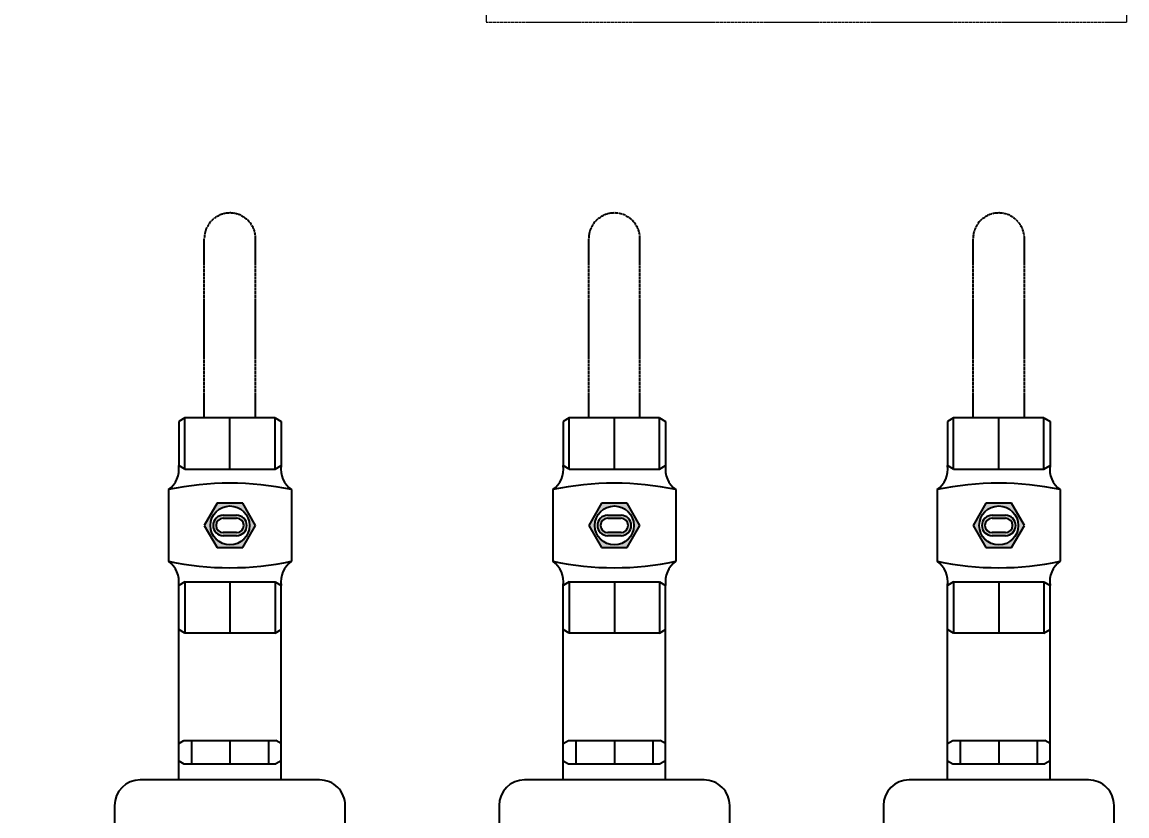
# Model space of a CAD drawing. Header units: millimetres. Extents: x -9013 to 516, y -36629 to 6082.
# Drawn here: x -4660.6 to -4229.5, y -15940.8 to -15630.9 of the extents above; entities that cross this region are included whole.
import ezdxf

# ---------------------------------------------------------------- set-up
doc = ezdxf.new("R2010")
doc.units = ezdxf.units.MM
doc.header["$LTSCALE"] = 0.05
doc.linetypes.add('CENTER', pattern=[50.8, 31.75, -6.35, 6.35, -6.35])
doc.linetypes.add('CENTER2', pattern=[28.575, 19.05, -3.175, 3.175, -3.175])
doc.layers.get('0').update_dxf_attribs({"lineweight": 18})
doc.layers.get('Defpoints').update_dxf_attribs({"color": 140, "lineweight": 18})
doc.layers.add('G-Anno-Std-Cntr', color=1, linetype='CENTER2', lineweight=18)
for name, color, linetype in [('HVAL___2CO', 7, 'Continuous'), ('HWAT__3CO', 1, 'Continuous'), ('HWAT___5CS', 3, 'CENTER2')]:
    doc.layers.add(name, color=color, linetype=linetype)
doc.styles.add('trebuchet_MS', font='trebuc.ttf')
doc.dimstyles.new('MGP', dxfattribs={"dimtxt": 2.5, "dimasz": 2.5, "dimexe": 1.25, "dimexo": 0.625, "dimtad": 1, "dimdec": 0, "dimtxsty": 'trebuchet_MS', "dimcen": 2.5, "dimclrt": 7, "dimadec": 0, "dimazin": 0, "dimtfac": 1, "dimtdec": 0, "dimtmove": 0, "dimatfit": 3, "dimfxl": 1.148294, "dimfxlon": 1, "dimarcsym": 2})

# ---------------------------------------------------------------- blocks, each defined once
blk = doc.blocks.new('gas meter 1')
at = {"layer": 'G-Anno-Std-Cntr'}
blk.add_lwpolyline([(-6480.2, 2746.98), (-6230.2, 2746.98), (-6230.2, 3196.98), (-6480.2, 3196.98)], close=True, dxfattribs=at)
blk = doc.blocks.new('*D466')
at = {"color": 0, "lineweight": -2, "transparency": 16777216}
for p, q in [((-4846.98, -15180.88), (-4974.81, -15180.88)), ((-4961.81, -15605.88), (-4961.81, -15205.88)), ((-4846.98, -15630.88), (-4974.81, -15630.88))]:
    blk.add_line(p, q, dxfattribs=at)
at = {"color": 0, "transparency": 16777216}
for points in [[(-4965.98, -15205.88), (-4957.65, -15205.88), (-4961.81, -15180.88)], [(-4965.98, -15605.88), (-4957.65, -15605.88), (-4961.81, -15630.88)]]:
    blk.add_solid(points, dxfattribs=at)
at = {"layer": 'Defpoints', "color": 0, "transparency": 16777216}
for p in [(-4961.81, -15180.88), (-4512.03, -15180.88), (-4512.03, -15630.88)]:
    blk.add_point(p, dxfattribs=at)
at = {"color": 7, "transparency": 16777216, "insert": (-4980.53, -15405.88), "char_height": 25, "attachment_point": 5, "rotation": 90, "style": 'trebuchet_MS'}
blk.add_mtext('450', dxfattribs=at)
blk = doc.blocks.new('*D475')
at = {"color": 0, "lineweight": -2, "transparency": 16777216}
for p, q in [((-4846.98, -15730.88), (-4974.81, -15730.88)), ((-4961.81, -16155.88), (-4961.81, -15755.88)), ((-4846.98, -16180.88), (-4974.81, -16180.88))]:
    blk.add_line(p, q, dxfattribs=at)
at = {"color": 0, "transparency": 16777216}
for points in [[(-4965.98, -15755.88), (-4957.65, -15755.88), (-4961.81, -15730.88)], [(-4965.98, -16155.88), (-4957.65, -16155.88), (-4961.81, -16180.88)]]:
    blk.add_solid(points, dxfattribs=at)
at = {"layer": 'Defpoints', "color": 0, "transparency": 16777216}
for p in [(-4961.81, -15730.88), (-4512.03, -15730.88), (-4512.03, -16180.88)]:
    blk.add_point(p, dxfattribs=at)
at = {"color": 7, "transparency": 16777216, "insert": (-4980.53, -15955.88), "char_height": 25, "attachment_point": 5, "rotation": 90, "style": 'trebuchet_MS'}
blk.add_mtext('450', dxfattribs=at)
blk = doc.blocks.new('*D487')
at = {"color": 0, "lineweight": -2, "transparency": 16777216}
for p, q in [((-4846.98, -15630.88), (-4974.81, -15630.88)), ((-4961.81, -15655.88), (-4961.81, -15705.88)), ((-4846.98, -15730.88), (-4974.81, -15730.88))]:
    blk.add_line(p, q, dxfattribs=at)
at = {"color": 0, "transparency": 16777216}
for points in [[(-4965.98, -15655.88), (-4957.65, -15655.88), (-4961.81, -15630.88)], [(-4965.98, -15705.88), (-4957.65, -15705.88), (-4961.81, -15730.88)]]:
    blk.add_solid(points, dxfattribs=at)
at = {"layer": 'Defpoints', "color": 0, "transparency": 16777216}
for p in [(-4466.16, -15630.88), (-4961.81, -15730.88), (-4466.16, -15730.88)]:
    blk.add_point(p, dxfattribs=at)
at = {"color": 7, "transparency": 16777216, "insert": (-4980.53, -15680.88), "char_height": 25, "attachment_point": 5, "rotation": 90, "style": 'trebuchet_MS'}
blk.add_mtext('100', dxfattribs=at)
blk = doc.blocks.new('h-meter')
at = {"layer": 'HVAL___2CO'}
for p, q in [((-25.38, 45), (-105.38, 45)), ((-15.38, -35), (-15.38, 35)), ((-134.19, 20), (-135.38, 17.94)), ((-135.38, 17.94), (-135.38, -17.94)), ((-126.24, 20), (-134.19, 20)), ((-127.43, 20), (-126.24, 17.94)), ((-126.24, 17.94), (-126.24, -17.94)), ((-15.38, 20), (-1.19, 20)), ((-7.95, 20), (-9.14, 17.94)), ((-9.14, 17.94), (-9.14, -17.94)), ((-1.19, 20), (0, 17.94)), ((0, 17.94), (0, -17.94)), ((-135.38, 15), (-126.24, 15)), ((0, 15), (-9.14, 15)), ((-135.38, 0), (-126.24, 0)), ((0, 0), (-9.14, 0)), ((-135.38, -15), (-126.24, -15)), ((0, -15), (-9.14, -15)), ((-134.19, -20), (-135.38, -17.94)), ((-126.24, -20), (-134.19, -20)), ((-127.43, -20), (-126.24, -17.94)), ((-15.38, -20), (-1.19, -20)), ((-7.95, -20), (-9.14, -17.94)), ((-1.19, -20), (0, -17.94)), ((-105.38, -45), (-25.38, -45))]:
    blk.add_line(p, q, dxfattribs=at)
for centre, radius, start, end in [((-142.55, 54.81), 38.44, 295.1026, 345.2121), ((28.23, 0), 140.99, 161.3868, 198.6132), ((71.48, 0), 140.99, 161.3868, 198.6132), ((-25.38, 35), 10, 0, 90), ((-142.55, -54.81), 38.44, 14.7879, 64.8974), ((-25.38, -35), 10, 270, 0)]:
    blk.add_arc(centre, radius, start, end, dxfattribs=at)
blk = doc.blocks.new('water meter v')
at = {"layer": 'HVAL___2CO'}
h = blk.add_hatch(color=256, dxfattribs=at)
h.paths.add_polyline_path([(-5839.09, 3714.36), (-5829.09, 3714.36), (-5824.09, 3705.7), (-5829.09, 3697.04), (-5839.09, 3697.04), (-5844.09, 3705.7)])
h.paths.add_polyline_path([(-5834.09, 3698.1, 1), (-5834.09, 3713.3, 1)], flags=16)
h.paths.add_polyline_path([(-5836.69, 3701.7), (-5831.49, 3701.7, 1), (-5831.49, 3709.7), (-5836.69, 3709.7, 1)], flags=0)
h.paths.add_polyline_path([(-5836.69, 3702.9), (-5831.49, 3702.9, 1), (-5831.49, 3708.5), (-5836.69, 3708.5, 1)], flags=0)
h = blk.add_hatch(color=256, dxfattribs=at)
h.paths.add_polyline_path([(-5836.69, 3701.7, -1), (-5836.69, 3709.7), (-5831.49, 3709.7, -1), (-5831.49, 3701.7)])
h.paths.add_polyline_path([(-5831.49, 3702.9, 1), (-5831.49, 3708.5), (-5836.69, 3708.5, 1), (-5836.69, 3702.9)], flags=16)
for p, q in [((-5851.69, 3747.7), (-5854.09, 3746.31)), ((-5854.09, 3746.31), (-5854.09, 3729.08)), ((-5816.49, 3747.7), (-5851.69, 3747.7)), ((-5851.69, 3727.7), (-5851.69, 3747.7)), ((-5834.09, 3727.7), (-5834.09, 3747.7)), ((-5816.49, 3747.7), (-5814.09, 3746.31)), ((-5816.49, 3727.7), (-5816.49, 3747.7)), ((-5814.09, 3746.31), (-5814.09, 3729.08)), ((-5851.69, 3727.7), (-5854.09, 3729.08)), ((-5816.49, 3727.7), (-5814.09, 3729.08)), ((-5851.69, 3727.7), (-5816.49, 3727.7)), ((-5858.09, 3719.7), (-5858.09, 3691.7)), ((-5810.09, 3719.7), (-5810.09, 3691.7)), ((-5839.09, 3714.36), (-5844.09, 3705.7)), ((-5829.09, 3714.36), (-5839.09, 3714.36)), ((-5824.09, 3705.7), (-5829.09, 3714.36)), ((-5836.69, 3709.7), (-5831.49, 3709.7)), ((-5836.69, 3708.5), (-5831.49, 3708.5)), ((-5844.09, 3705.7), (-5839.09, 3697.04)), ((-5829.09, 3697.04), (-5824.09, 3705.7)), ((-5831.49, 3702.9), (-5836.69, 3702.9)), ((-5831.49, 3701.7), (-5836.69, 3701.7)), ((-5839.09, 3697.04), (-5829.09, 3697.04)), ((-5851.69, 3683.7), (-5854.09, 3682.31)), ((-5854.09, 3665.08), (-5854.09, 3682.31)), ((-5851.69, 3683.7), (-5851.69, 3663.7)), ((-5851.69, 3683.7), (-5816.49, 3683.7)), ((-5834.09, 3683.7), (-5834.09, 3663.7)), ((-5816.49, 3683.7), (-5816.49, 3663.7)), ((-5816.49, 3683.7), (-5814.09, 3682.31)), ((-5814.09, 3665.08), (-5814.09, 3682.31)), ((-5851.69, 3663.7), (-5854.09, 3665.08)), ((-5816.49, 3663.7), (-5814.09, 3665.08)), ((-5816.49, 3663.7), (-5851.69, 3663.7))]:
    blk.add_line(p, q, dxfattribs=at)
blk.add_circle((-5834.09, 3705.7), 7.6, dxfattribs=at)
for centre, radius, start, end in [((-5863.79, 3727.67), 9.8, 305.5591, 8.2752), ((-5804.39, 3727.67), 9.8, 171.7248, 234.4409), ((-5834.09, 3606.49), 115.72, 78.0304, 101.9696), ((-5836.69, 3705.7), 4, 90, 270), ((-5836.69, 3705.7), 4, 90, 270), ((-5836.69, 3705.7), 2.8, 90, 270), ((-5831.49, 3705.7), 4, 270, 90), ((-5831.49, 3705.7), 2.8, 270, 90), ((-5863.79, 3683.72), 9.8, 351.7248, 54.4409), ((-5834.09, 3804.9), 115.72, 258.0304, 281.9696), ((-5804.39, 3683.72), 9.8, 125.5591, 188.2752)]:
    blk.add_arc(centre, radius, start, end, dxfattribs=at)
at = {"layer": 'HWAT__3CO'}
for p, q in [((-5854.09, 3620.54), (-5854.09, 3665.08)), ((-5814.09, 3620.54), (-5814.09, 3665.08))]:
    blk.add_line(p, q, dxfattribs=at)
at = {"layer": 'HWAT___5CS'}
for p, q in [((-5844.09, 3747.7), (-5844.09, 3817.7)), ((-5824.09, 3747.7), (-5824.09, 3817.7))]:
    blk.add_line(p, q, dxfattribs=at)
blk.add_arc((-5834.09, 3817.7), 10, 0, 180, dxfattribs=at)
at = {"rotation": 89.99999999999999}
blk.add_blockref('h-meter', (-5834.09, 3621.73), dxfattribs=at)

msp = doc.modelspace()

# ---------------------------------------------------------------- block references
at = {"layer": 'G-Anno-Std-Cntr', "color": 7, "linetype": 'CENTER'}
msp.add_blockref('gas meter 1', (2000.74, -18377.86), dxfattribs=at)
at = {"layer": 'G-Anno-Std-Cntr', "linetype": 'CENTER'}
for p in [(1254.63, -19533.11), (1404.63, -19533.11), (1554.63, -19533.11)]:
    msp.add_blockref('water meter v', p, dxfattribs=at)

# ---------------------------------------------------------------- dimensions: what is measured, and where the dimension line sits
for base, p1, p2, picture, middle in [((-4961.81, -15180.88), (-4512.03, -15630.88), (-4512.03, -15180.88), '*D466', (-4980.53, -15405.88)), ((-4961.81, -15730.88), (-4466.16, -15630.88), (-4466.16, -15730.88), '*D487', (-4980.53, -15680.88)), ((-4961.81, -15730.88), (-4512.03, -16180.88), (-4512.03, -15730.88), '*D475', (-4980.53, -15955.88))]:
    dim = msp.add_linear_dim(base=base, p1=p1, p2=p2, angle=90, dimstyle='MGP', override={"dimscale": 100, "dimtxt": 0.25, "dimasz": 0.25, "dimexe": 0.13, "dimexo": 0.06, "dimgap": 0.06, "dimarcsym": 1})
    dim.commit()
    dim.dimension.update_dxf_attribs({"geometry": picture, "text_midpoint": middle})

doc.saveas('drawing.dxf')
